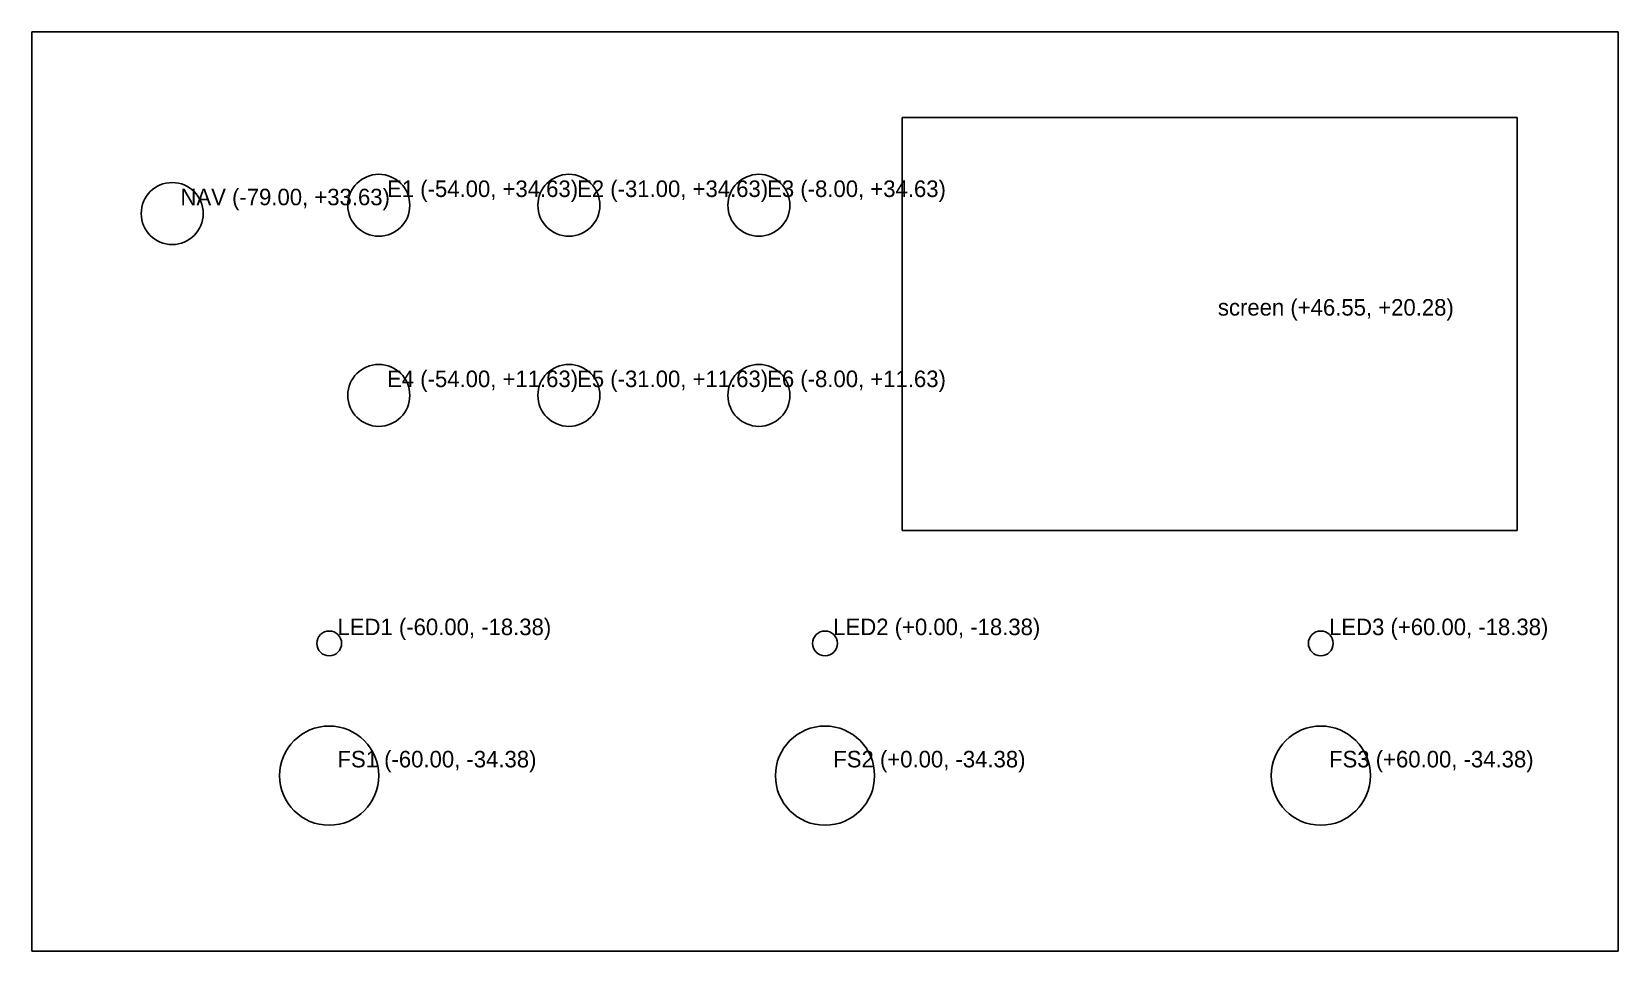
# Model space of a CAD drawing. Header units: metres. Extents: x -96 to 96, y -56 to 56.
import ezdxf

# ---------------------------------------------------------------- set-up
doc = ezdxf.new("R2010")
doc.units = ezdxf.units.M

msp = doc.modelspace()

# ---------------------------------------------------------------- linework, layer by layer
at = {"layer": 'CUT'}
for p, q in [((83.77, 45.26), (9.33, 45.26)), ((9.33, 45.26), (9.33, -4.7)), ((83.77, -4.7), (83.77, 45.26)), ((9.33, -4.7), (83.77, -4.7))]:
    msp.add_line(p, q, dxfattribs=at)
for centre, radius in [((-79, 33.63), 3.75), ((-54, 34.63), 3.75), ((-31, 34.63), 3.75), ((-8, 34.63), 3.75), ((-54, 11.63), 3.75), ((-31, 11.63), 3.75), ((-8, 11.63), 3.75), ((-60, -18.38), 1.5), ((0, -18.38), 1.5), ((60, -18.38), 1.5), ((-60, -34.38), 6), ((0, -34.38), 6), ((60, -34.38), 6)]:
    msp.add_circle(centre, radius, dxfattribs=at)
at = {"layer": 'OUTLINE'}
for p, q in [((96, 55.625), (-96, 55.625)), ((-96, 55.625), (-96, -55.625)), ((96, -55.625), (96, 55.625)), ((-96, -55.625), (96, -55.625))]:
    msp.add_line(p, q, dxfattribs=at)

# ---------------------------------------------------------------- texts
at = {"layer": 'NOTE'}
for s, p in [('NAV (-79.00, +33.63)', (-78, 34.63)), ('E1 (-54.00, +34.63)', (-53, 35.63)), ('E2 (-31.00, +34.63)', (-30, 35.63)), ('E3 (-8.00, +34.63)', (-7, 35.63)), ('screen (+46.55, +20.28)', (47.55, 21.28)), ('E4 (-54.00, +11.63)', (-53, 12.63)), ('E5 (-31.00, +11.63)', (-30, 12.63)), ('E6 (-8.00, +11.63)', (-7, 12.63)), ('LED1 (-60.00, -18.38)', (-59, -17.38)), ('LED2 (+0.00, -18.38)', (1, -17.38)), ('LED3 (+60.00, -18.38)', (61, -17.38)), ('FS1 (-60.00, -34.38)', (-59, -33.38)), ('FS2 (+0.00, -34.38)', (1, -33.38)), ('FS3 (+60.00, -34.38)', (61, -33.38))]:
    msp.add_text(s, height=2, dxfattribs=at).set_placement(p)

doc.saveas('drawing.dxf')
